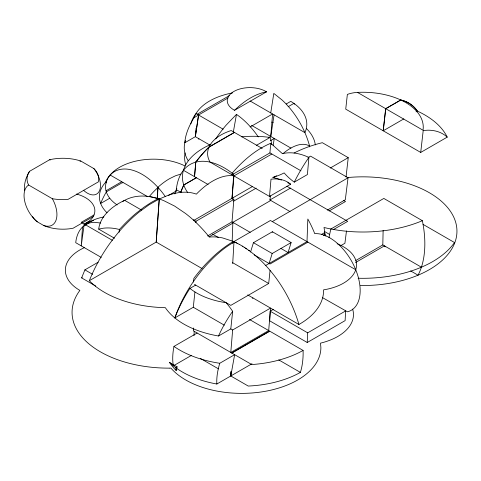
<?xml version="1.0" encoding="UTF-8"?>
<svg xmlns="http://www.w3.org/2000/svg" width="481" height="481" viewBox="0 0 481 481"><rect width="100%" height="100%" fill="white"/><g stroke="black" fill="none" stroke-linecap="round" stroke-linejoin="round"><path stroke-width="0.72" d="M355.826 260.492L382.81 244.913L383.129 230.387M232.179 241.065L232.858 222.342L270.761 200.457M232.75 243.296L232.822 241.228L234.025 241.751M194.029 335.636L194.204 331.319M230.958 371.663L230.79 375.974L248.238 386.051A83.916 48.449 0 0 0 300.385 372.39A87.801 50.691 60 0 0 303.096 350.427L269.793 331.199L231.89 353.078M273.412 309.337L270.196 311.195L269.733 320.851L307.227 342.496L345.13 320.617L345.592 310.954L307.69 332.84L307.227 342.496M230.994 371.681L230.79 375.974L234.65 354.671L219.757 363.269A87.752 50.667 0 0 1 173.966 346.416A87.356 40.17 -51.5 0 0 173.352 365.843L191.366 355.441M157.245 198.394L157.888 187.295A54.347 29.293 -56.9 0 1 169.679 178.613L175.433 175.805L180.988 174.044M232.594 199.008L232.678 197.589M88.492 223.124A27.417 14.592 -56.4 0 0 82.51 227.044L81.229 245.857L83.983 225.781L85.462 224.771A35.979 20.773 0 0 1 103.83 216.955M157.281 198.431L158.033 187.452A54.473 28.992 -56.4 0 0 153.523 191.817L152.032 193.404A54.473 28.992 -56.4 0 0 149.086 196.777M233.075 241.336L222.631 237.939A87.801 50.691 60 0 0 211.039 236.953L209.343 237.091A99.994 57.732 60 0 0 185.492 213.444L174.609 206.072L163.907 200.715A99.994 57.732 60 0 0 159.199 198.966L156.211 242.087L89.328 280.706A90.644 52.333 0 0 0 165.35 307.684A81.842 47.252 0 0 0 218.512 335.997L230.79 328.914L232.66 311.297A68.807 39.725 60 0 0 226.166 302.711A63.522 36.676 0 0 1 189.935 288.396A86.045 43.639 -54.6 0 0 174.837 317.923L193.296 307.263L194.919 292.021M232.708 263.606L233.988 241.733M207.606 235.949L232.016 221.855L233.868 199.393L232.016 198.322L233.724 174.405L232.618 175.733A54.876 29.088 -56.2 0 0 197.877 192.604L196.368 194.138L194.943 193.651A96.176 50.986 -56.2 0 0 168.657 195.088L159.283 198.996L156.211 242.087L202.11 268.59M384.403 246.452L384.445 245.857L355.537 262.548M176.178 191.179L176.311 189.694A68.206 39.376 60 0 1 233.724 174.405M232.551 92.911A56.92 32.864 0 0 0 194.12 117.611A40.103 19.222 -52.7 0 0 184.824 142.755L195.346 136.682L196.044 128.259M195.851 222.679L195.965 221.272L233.868 199.393M193.53 327.988L193.296 330.796L251.755 364.55A87.752 50.667 0 0 0 303.096 350.427M232.642 329.984L230.79 352.441L268.693 330.561L270.544 308.099L232.642 329.984L230.79 328.914M268.813 137.56L270.743 136.442L272.595 113.979L250.108 126.966M232.016 198.322L233.94 175.902L271.843 154.016M269.925 152.91L270.755 143.272C255.543 149.633 242.845 160.816 232.161 173.166L232.016 174.789L269.925 152.91L300.95 170.821M269.51 196.44L271.001 179.191A78.205 40.687 -55.5 0 1 290.662 184.229L269.51 196.44L210.071 162.121A45.581 26.317 0 0 1 231.187 130.543L262.193 148.449M270.755 143.272L282.431 153.667L285.113 153.138A77.766 44.901 60 0 1 308.892 157.413L307.413 174.555L294.282 182.137A87.584 50.565 0 0 1 284.163 172.895A45.581 26.317 0 0 1 272.613 177.399A60.341 34.836 0 0 1 281.517 180.098M119.114 232.227L119.378 229.485L124.976 223.533A94.847 48.635 -55 0 1 136.718 212.776L144.035 207.167L151.124 202.507L158.159 198.635L158.039 199.88M193.47 282.07L193.849 278.403A85.335 43.386 -54.7 0 1 204.726 265.211C213.137 256.072 222.607 247.787 233.327 241.444L233.195 242.719M194.474 284.415L230.79 305.381L268.693 283.495L270.057 270.4M385.101 246.855L385.161 246.272M232.738 199.092L232.888 197.709M403.824 118.891L383.219 130.79L385.672 108.676L400.745 99.97A102.279 51.575 -54.4 0 1 417.141 110.798L417.346 111.087A87.584 50.565 0 0 1 447.216 137.133L420.713 152.435L345.731 109.145L347.36 94.42A96.074 55.465 60 0 1 357.461 92.388A60.426 34.885 0 0 1 423.015 130.231L357.461 92.388M309.505 146.903L309.59 146.158A38.883 19.541 -54.3 0 0 283.05 153.565M346.043 176.978L348.238 157.654L322.324 142.695A103.571 59.794 0 0 0 294.095 152.994M383.219 130.79L385.738 108.712L400.817 100.006A102.255 51.359 -54.2 0 1 417.141 110.798L417.267 110.979M420.713 152.435L423.214 130.477L427.856 130.195A97.144 48.791 -54.2 0 1 446.945 136.887L447.216 137.133M290.055 211.592L269.925 199.97L270.436 195.857M307.984 157.618L310.558 156.133L348.046 177.778L345.316 199.735L327.333 210.119M346.482 230.934L344.907 243.266L341.053 245.49M84.121 224.753L84.217 224.056L89.334 221.104A18.975 9.247 -53.2 0 1 84.993 224.278L84.121 224.753L84.602 224.278A31.98 18.464 0 0 0 76.581 194.041M209.77 145.009L195.346 136.682L198.545 114.995L228.096 97.938M195.346 136.682L198.593 115.025L194.12 117.611M122.757 182.924L122.841 182.353L106.331 191.889A47.89 22.872 -52.6 0 0 100.661 203.481L109.752 198.226M270.743 136.442L274.074 114.833M270.743 112.915L273.809 93.404L282.064 100A59.211 34.187 60 0 1 309.644 146.35L309.626 146.29M198.785 139.286L198.875 138.72M273.16 145.28L274.272 138.486L270.418 140.711M233.297 132.245L236.472 114.364L239.424 116.528A60.816 35.113 60 0 1 258.309 136.929M251.99 363.732L216.853 384.018A83.916 48.449 0 0 1 169.631 362.548A33.045 19.078 60 0 0 176.16 370.55L176.798 368.272M177.05 367.364L177.176 366.907L169.631 362.548M252.699 298.533L252.886 297.901M250.547 252.05L253.439 242.689L272.39 231.752L291.137 242.574L288.053 252.555L280.94 248.455M272.198 232.371L272.39 231.752M269.101 263.498L272.186 253.511L291.137 242.574M95.689 286.015L81.632 277.898L84.896 269.865L98.166 262.205M294.282 182.137L294.57 181.553A102.489 53.319 -55.5 0 1 308.892 157.413M234.349 132.371L209.079 146.964A65.422 34.061 -55.5 0 0 196.32 161.406L195.334 162.265M196.284 161.454L196.543 161.225A65.266 33.7 -55.2 0 1 208.982 147.18L234.487 132.455M234.536 110.287C243.464 101.75 254.118 94.12 266.51 91.829L234.536 110.287A22.625 13.059 0 0 1 233.88 91.45A22.625 13.059 0 0 1 266.51 91.829M236.405 114.424L226.106 125.186A65.554 30.285 -51.6 0 0 215.759 138.835M28.632 185.029L52.357 198.725A35.828 20.683 0 0 0 67.947 199.429L98.346 181.878A35.828 20.683 0 0 0 93.891 168.597L80.82 161.051A35.828 20.683 0 0 0 49.603 159.74L29.606 171.29A35.828 20.683 0 0 0 28.632 185.029L27.615 185.786A23.256 13.426 60 0 0 37.277 221.795L43.711 225.505A31.98 18.464 0 0 0 73.112 228.222L93.182 216.636M197.198 114.219L229.317 95.671M106.018 190.777L121.723 181.71M94.011 214.947L81.229 222.33L84.602 224.278M286.243 103.962L290.764 101.353A56.92 32.864 0 0 1 304.9 132.636L250.084 100.986M288.149 106.71L293.903 103.385A65.753 31.349 -52.5 0 1 294.378 104.209M168.597 195.418L176.305 190.969M256.391 145.34L270.045 137.458A67.118 31 -51.6 0 1 271.639 144.703M81.632 277.898L82.131 277.609M193.795 220.394L252.579 186.454M273.292 177.645L276.509 175.793M233.712 201.118L256.199 188.131M416.059 111.832L417.346 111.087M269.925 199.97L290.482 188.101M209.133 236.826L233.544 222.733M330.249 168.037L348.238 157.654M233.808 241.636L270.424 220.496L355.748 269.757M272.312 221.585L348.046 177.778M189.935 288.396L195.653 285.095M329.1 210.985L345.52 201.503L343.584 200.385M265.247 265.722L307.004 241.618L307.834 219.029A72.324 41.757 60 0 1 314.742 233.676L315.494 233.634A43.104 24.886 60 0 1 355.615 269.426A43.104 24.886 60 0 1 347.48 311.814L322.324 297.523M307.918 242.141L270.015 264.027L254.233 254.918M321.41 234.469L324.597 232.63A58.417 32.876 -58.8 0 1 325.877 236.141M323.262 235.462L324.543 234.722M333.598 229.497L347.709 221.35L286.874 186.225M173.966 346.416L197.156 333.026M177.176 366.907L175.781 367.712L176.16 370.55M231.692 352.964L269.594 331.084L249.435 319.444M247.715 294.919L298.917 324.483L299.591 324.098A81.842 47.252 0 0 0 323.551 289.851A44.613 25.758 0 0 0 355.892 269.3A44.613 25.758 0 0 0 337.127 243.735M159.199 198.966L149.002 204.828L138.943 212.187A96.2 51.118 -56.3 0 0 89.328 280.706M114.514 238.251L98.707 229.124L103.126 228.241A89.039 51.407 60 0 1 119.378 229.485M169.931 368.133L170.929 368.121A79.161 45.701 0 0 0 273.16 389.616L276.701 388.666A79.161 45.701 0 0 0 320.875 347.39L320.484 343.145L321.194 342.977A53.547 30.916 0 0 0 352.615 309.109M169.649 368.133L168.657 368.139A96.591 55.766 0 0 1 78.932 291.714L79.87 290.404A49.549 28.607 0 0 1 84.223 247.709M150.361 196.747L158.159 198.635M153.499 197.372L150.902 196.843A99.994 57.732 60 0 0 122.366 201.707M100.763 223.028L94.228 222.294A49.567 28.619 60 0 0 85.462 224.771L112.392 240.32M154.01 197.487L156.926 198.262M157.69 198.491L159.283 198.996M233.297 241.426L234.235 241.841M234.469 241.949C223.533 247.721 213.985 256.836 205.567 266.035A86.273 45.845 -56.3 0 0 174.837 317.923M234.866 242.129L236.712 243.013M235.089 242.232L238.961 244.18M237.422 243.374L237.728 243.53M239.165 244.288L239.791 244.631M240.217 244.871L242.063 245.941M410.642 270.905L418.055 275.186A102.531 59.193 60 0 0 422.366 220.689L383.826 198.437L330.892 228.998A93.855 52.82 -58.8 0 0 329.022 237.686M251.521 125.349L290.933 148.1M423.064 224.386L454.503 242.538A98.809 57.047 0 0 1 358.104 278.24M223.148 129.203L196.038 113.552A60.816 35.113 60 0 0 190.837 123.827M382.81 244.913L421.41 267.195M324.332 231.385L329.473 234.355M183.447 170.28L208.141 184.536M176.311 189.694L180.868 192.322M232.016 221.855L250.24 232.377M253.439 242.689L272.186 253.511M193.392 219.787L195.965 221.272M110.149 175.024L147.354 196.507M212.626 234.193L218.446 237.548M106.578 182.888L105.573 182.311A55.267 31.908 60 0 1 130.67 169.703C139.388 171.729 147.03 176.906 153.523 182.9A55.267 31.908 60 0 1 165.332 196.591M141.402 210.005L124.657 200.336A70.112 40.476 0 0 0 98.707 229.124M232.491 262.596L268.693 283.495M270.196 311.195L307.69 332.84M193.296 307.263L224.308 325.168M101.263 257.425L75.721 242.677A49.567 28.619 60 0 1 82.51 227.044M278.746 359.896L300.385 372.39M84.896 269.865L92.653 274.338M200.409 358.435L218.506 368.885M242.256 246.056L242.677 246.308M242.755 246.356L243.795 247M243.993 247.126L244.601 247.511M244.588 247.505L245.635 248.184M245.544 248.13L246.783 248.96M245.785 248.286L246.555 248.803M246.975 249.092L248.881 250.439M248.845 250.415L249.356 250.787M52.357 198.725L53.373 200.661A23.256 13.426 60 0 1 43.711 225.505M216.853 384.018A76.431 35.143 -51.5 0 1 219.757 363.269M187.608 192.442A70.743 40.843 0 0 1 210.967 144.348M241.702 136.82A70.743 40.843 0 0 1 270.045 137.458M174.874 193.891A79.185 45.719 0 0 1 176.834 188.54M37.277 221.795A31.98 18.464 0 0 1 32.576 216.63M83.983 225.781A27.285 13.3 -53.2 0 1 93.651 220.442M188.221 160.726A65.626 37.891 0 0 1 185.468 140.482M306.373 128.469A65.626 37.891 0 0 1 315.326 144.931M324.513 235.137A75.505 43.591 0 0 0 323.996 227.489A100.15 57.822 0 0 0 422.366 220.689M117.154 204.948A47.986 27.706 0 0 1 119.769 167.178A47.986 27.706 0 0 1 185.203 166.065M287.77 182.738A60.341 34.836 0 0 1 290.662 184.229M218.512 335.997A80.447 40.801 -54.6 0 1 232.66 311.297M249.074 250.577A87.801 50.691 60 0 1 298.917 324.483M347.234 177.591A94.12 54.341 0 0 1 456.716 227.357A94.12 54.341 0 0 1 360.425 285.504M107.041 212.8A54.119 31.247 0 0 1 106.103 181.74M185.702 164.52A65.26 37.68 0 0 1 185.149 152.874M271.795 122.18A65.26 37.68 0 0 1 273.196 122.481M24.705 190.488A21.435 12.374 -60 0 1 29.606 171.29M49.603 159.74A21.435 12.374 -60 0 1 50.216 160.041M93.891 168.597A18.573 10.72 60 0 1 99.405 190.957A18.573 10.72 60 0 1 83.514 190.26M79.942 161.177A18.573 10.72 60 0 1 80.82 161.051M195.773 162.145L194.528 176.677L195.803 162.097M196.344 177.73L183.772 184.987A67.22 35.203 -55.8 0 0 180.688 192.478A67.22 35.149 -55.7 0 1 183.778 185.017L196.374 177.742"/></g></svg>
